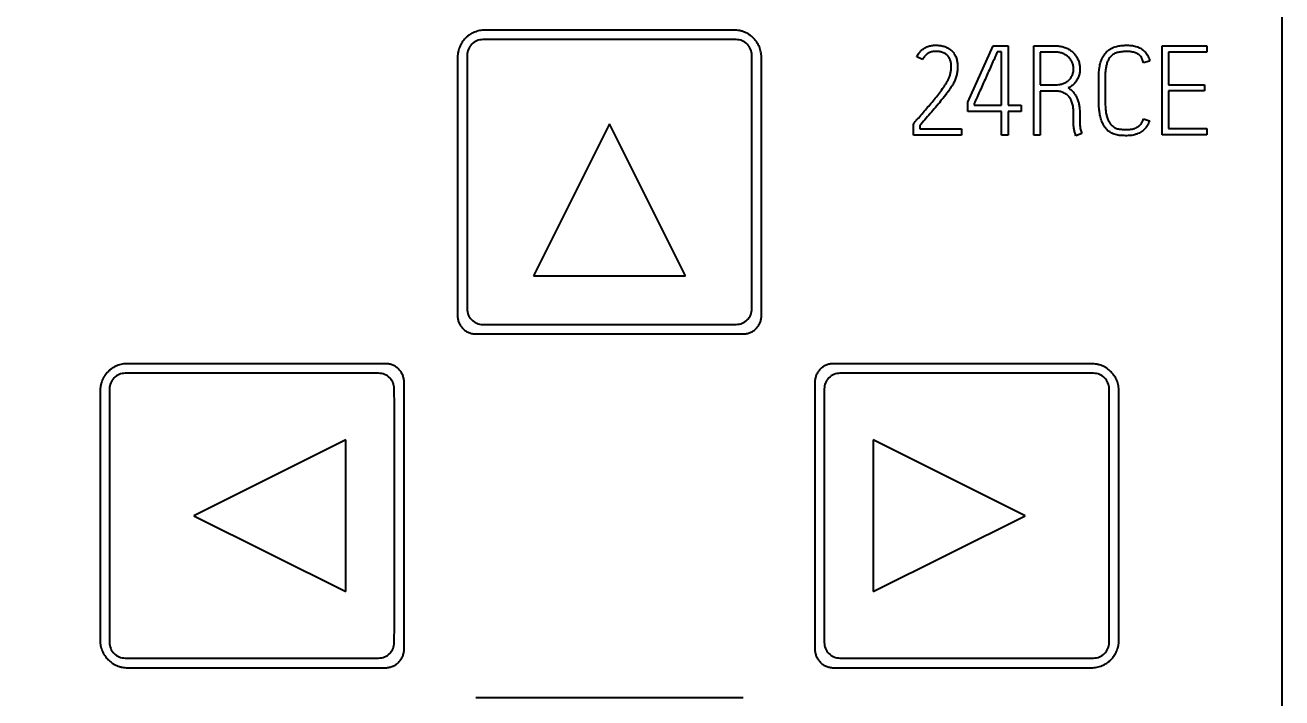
# Model space of a CAD drawing. Extents: x 0 to 420, y 0 to 297.
# Drawn here: x 135.98 to 164.11, y 186.57 to 201.63 of the extents above; entities that cross this region are included whole.
import ezdxf

# ---------------------------------------------------------------- set-up
doc = ezdxf.new("R2010")
doc.units = 0
doc.header["$LTSCALE"] = 23.1
for name, color, linetype in [('10000_FRONT', 7, 'CONTINUOUS'), ('10100_DIM_FRONT', 7, 'CONTINUOUS'), ('10500_FRONT_LABELING', 7, 'CONTINUOUS')]:
    doc.layers.add(name, color=color, linetype=linetype)
doc.styles.get("Standard").update_dxf_attribs({"font": 'txt', "width": 0.8})
doc.dimstyles.new('DIMSTYLE_1', dxfattribs={"dimtxt": 3.5, "dimasz": 3.5, "dimexe": 0.18, "dimexo": 0.0625, "dimgap": 0.09, "dimtad": 1, "dimtxsty": 'STANDARD', "dimcen": 0.09, "dimazin": 3, "dimtp": 0.05, "dimtm": 0.05, "dimtfac": 1, "dimtofl": 0, "dimtmove": 0, "dimatfit": 3, "dimtolj": 1})

# ---------------------------------------------------------------- blocks, each defined once
blk = doc.blocks.new('*D0')
at = {"layer": '10100_DIM_FRONT', "linetype": 'CONTINUOUS'}
for p, q in [((92.606992, 191.467691), (92.606992, 134.051649)), ((164.106992, 151.955098), (164.106992, 134.051649)), ((92.606992, 136.051649), (128.356992, 136.051649)), ((164.106992, 136.051649), (128.356992, 136.051649))]:
    blk.add_line(p, q, dxfattribs=at)
for points in [[(96.106992, 136.551649), (92.606992, 136.051649), (96.106992, 135.551649)], [(160.606992, 135.551649), (164.106992, 136.051649), (160.606992, 136.551649)]]:
    blk.add_solid(points, dxfattribs=at)
at = {"layer": '10100_DIM_FRONT', "linetype": 'CONTINUOUS', "width": 0.660714}
blk.add_text('71,5', height=3.5, dxfattribs=at).set_placement((124.913176, 136.926649))

msp = doc.modelspace()

# ---------------------------------------------------------------- linework, layer by layer
at = {"layer": '10000_FRONT', "color": 7, "linetype": 'CONTINUOUS'}
for p, q in [((164.107, 236.469), (164.107, 146.469)), ((151.847, 201.519), (146.267, 201.519)), ((151.893, 201.305), (146.221, 201.305)), ((149.057, 199.419), (147.357, 196.019)), ((150.757, 196.019), (149.057, 199.419)), ((147.357, 196.019), (150.757, 196.019)), ((146.067, 194.716), (152.047, 194.716)), ((146.218, 194.93), (146.607, 194.928)), ((146.607, 194.928), (151.507, 194.928)), ((151.507, 194.928), (151.896, 194.93)), ((143.89, 193.836), (138.215, 193.836)), ((144.047, 194.051), (138.267, 194.051)), ((159.847, 194.051), (154.067, 194.051)), ((159.89, 193.836), (154.215, 193.836)), ((144.242, 193.101), (144.24, 193.488)), ((160.242, 193.101), (160.24, 193.488)), ((143.152, 192.349), (139.752, 190.649)), ((143.152, 188.949), (143.152, 192.349)), ((154.962, 192.349), (154.962, 188.949)), ((158.362, 190.649), (154.962, 192.349)), ((139.752, 190.649), (143.152, 188.949)), ((154.962, 188.949), (158.362, 190.649)), ((144.24, 187.81), (144.242, 188.195)), ((160.24, 187.81), (160.242, 188.195)), ((138.215, 187.462), (143.89, 187.462)), ((154.215, 187.462), (159.89, 187.462)), ((138.267, 187.246), (144.047, 187.246)), ((154.067, 187.246), (159.847, 187.246)), ((152.047, 186.571), (146.067, 186.571))]:
    msp.add_line(p, q, dxfattribs=at)
for points, knots in [([(146.267, 201.519), (146.227, 201.519), (146.187, 201.515), (146.129, 201.503), (146.109, 201.499), (146.071, 201.487), (146.052, 201.48), (145.996, 201.457), (145.961, 201.438), (145.92, 201.411), (145.912, 201.405), (145.896, 201.393), (145.888, 201.387), (145.864, 201.368), (145.85, 201.354), (145.807, 201.312), (145.782, 201.281), (145.754, 201.24), (145.749, 201.231), (145.738, 201.214), (145.724, 201.188), (145.711, 201.161), (145.696, 201.124), (145.689, 201.106), (145.68, 201.077), (145.677, 201.067), (145.673, 201.048), (145.67, 201.038), (145.66, 200.989), (145.656, 200.949), (145.656, 200.909)], [0, 0, 0, 0, 0.125, 0.125, 0.1875, 0.1875, 0.25, 0.25, 0.375, 0.375, 0.40625, 0.40625, 0.4375, 0.4375, 0.5, 0.5, 0.625, 0.625, 0.65625, 0.65625, 0.6875, 0.75, 0.75, 0.8125, 0.8125, 0.84375, 0.84375, 0.875, 0.875, 1, 1, 1, 1]), ([(152.458, 200.909), (152.458, 200.949), (152.454, 200.989), (152.442, 201.047), (152.437, 201.066), (152.425, 201.105), (152.419, 201.124), (152.396, 201.179), (152.377, 201.214), (152.344, 201.264), (152.332, 201.28), (152.306, 201.311), (152.293, 201.326), (152.251, 201.368), (152.22, 201.393), (152.178, 201.421), (152.17, 201.427), (152.153, 201.437), (152.126, 201.452), (152.099, 201.465), (152.063, 201.48), (152.044, 201.487), (152.015, 201.495), (152.006, 201.498), (151.986, 201.503), (151.976, 201.505), (151.927, 201.515), (151.887, 201.519), (151.847, 201.519)], [0, 0, 0, 0, 0.125, 0.125, 0.1875, 0.1875, 0.25, 0.25, 0.375, 0.375, 0.4375, 0.4375, 0.5, 0.5, 0.625, 0.625, 0.65625, 0.65625, 0.6875, 0.75, 0.75, 0.8125, 0.8125, 0.84375, 0.84375, 0.875, 0.875, 1, 1, 1, 1]), ([(146.221, 201.305), (146.175, 201.305), (146.13, 201.296), (146.045, 201.261), (146.006, 201.235), (145.909, 201.138), (145.871, 201.047), (145.871, 200.955)], [0, 0, 0, 0, 0.25, 0.25, 0.5, 0.5, 1, 1, 1, 1]), ([(152.243, 200.955), (152.243, 201.001), (152.234, 201.046), (152.199, 201.131), (152.173, 201.17), (152.076, 201.267), (151.985, 201.305), (151.893, 201.305)], [0, 0, 0, 0, 0.249999, 0.249999, 0.499999, 0.499999, 1, 1, 1, 1]), ([(145.87, 195.28), (145.87, 195.234), (145.879, 195.189), (145.914, 195.105), (145.94, 195.066), (146.036, 194.969), (146.126, 194.931), (146.218, 194.93)], [0, 0, 0, 0, 0.25, 0.25, 0.5, 0.5, 1, 1, 1, 1]), ([(151.896, 194.93), (151.942, 194.931), (151.987, 194.94), (152.071, 194.975), (152.11, 195.001), (152.206, 195.098), (152.244, 195.188), (152.244, 195.28)], [0, 0, 0, 0, 0.25, 0.25, 0.5, 0.5, 1, 1, 1, 1]), ([(145.655, 195.129), (145.655, 195.101), (145.657, 195.075), (145.665, 195.035), (145.669, 195.022), (145.676, 194.996), (145.681, 194.983), (145.697, 194.946), (145.709, 194.922), (145.732, 194.889), (145.74, 194.878), (145.757, 194.857), (145.766, 194.847), (145.794, 194.818), (145.815, 194.801), (145.849, 194.778), (145.861, 194.771), (145.884, 194.759), (145.896, 194.753), (145.921, 194.743), (145.934, 194.738), (145.96, 194.73), (145.973, 194.727), (146.013, 194.719), (146.04, 194.716), (146.067, 194.716)], [0, 0, 0, 0, 0.125, 0.125, 0.1875, 0.1875, 0.25, 0.25, 0.375, 0.375, 0.4375, 0.4375, 0.5, 0.5, 0.625, 0.625, 0.6875, 0.6875, 0.75, 0.75, 0.8125, 0.8125, 0.875, 0.875, 1, 1, 1, 1]), ([(152.047, 194.716), (152.074, 194.716), (152.101, 194.719), (152.14, 194.727), (152.154, 194.73), (152.179, 194.738), (152.192, 194.743), (152.23, 194.758), (152.253, 194.771), (152.287, 194.793), (152.298, 194.801), (152.319, 194.818), (152.329, 194.827), (152.358, 194.856), (152.375, 194.877), (152.397, 194.911), (152.404, 194.922), (152.417, 194.946), (152.423, 194.958), (152.433, 194.983), (152.438, 194.996), (152.445, 195.021), (152.449, 195.035), (152.457, 195.075), (152.459, 195.101), (152.459, 195.129)], [0, 0, 0, 0, 0.125, 0.125, 0.1875, 0.1875, 0.25, 0.25, 0.375, 0.375, 0.4375, 0.4375, 0.5, 0.5, 0.625, 0.625, 0.6875, 0.6875, 0.75, 0.75, 0.8125, 0.8125, 0.875, 0.875, 1, 1, 1, 1]), ([(138.267, 194.051), (138.227, 194.051), (138.187, 194.047), (138.128, 194.036), (138.109, 194.031), (138.07, 194.019), (138.051, 194.012), (137.995, 193.989), (137.96, 193.97), (137.919, 193.943), (137.91, 193.937), (137.894, 193.925), (137.886, 193.919), (137.863, 193.9), (137.848, 193.886), (137.806, 193.844), (137.78, 193.813), (137.752, 193.771), (137.747, 193.763), (137.737, 193.745), (137.722, 193.719), (137.709, 193.692), (137.694, 193.655), (137.687, 193.636), (137.678, 193.608), (137.675, 193.598), (137.67, 193.578), (137.668, 193.569), (137.658, 193.519), (137.654, 193.479), (137.654, 193.439)], [0, 0, 0, 0, 0.125, 0.125, 0.1875, 0.1875, 0.25, 0.25, 0.375, 0.375, 0.40625, 0.40625, 0.4375, 0.4375, 0.5, 0.5, 0.625, 0.625, 0.65625, 0.65625, 0.6875, 0.75, 0.75, 0.8125, 0.8125, 0.84375, 0.84375, 0.875, 0.875, 1, 1, 1, 1]), ([(138.215, 193.836), (138.169, 193.836), (138.123, 193.827), (138.039, 193.792), (138, 193.766), (137.903, 193.669), (137.865, 193.578), (137.865, 193.486)], [0, 0, 0, 0, 0.25, 0.25, 0.5, 0.5, 1, 1, 1, 1]), ([(144.24, 193.488), (144.24, 193.534), (144.231, 193.579), (144.196, 193.663), (144.17, 193.702), (144.073, 193.798), (143.983, 193.836), (143.89, 193.836)], [0, 0, 0, 0, 0.25, 0.25, 0.5, 0.5, 1, 1, 1, 1]), ([(144.46, 193.639), (144.46, 193.666), (144.457, 193.693), (144.449, 193.732), (144.446, 193.745), (144.438, 193.771), (144.433, 193.784), (144.418, 193.821), (144.405, 193.845), (144.383, 193.879), (144.375, 193.89), (144.357, 193.911), (144.348, 193.921), (144.32, 193.949), (144.299, 193.966), (144.265, 193.989), (144.254, 193.996), (144.23, 194.009), (144.218, 194.015), (144.193, 194.025), (144.18, 194.029), (144.154, 194.037), (144.141, 194.041), (144.101, 194.049), (144.074, 194.051), (144.047, 194.051)], [0, 0, 0, 0, 0.125, 0.125, 0.1875, 0.1875, 0.25, 0.25, 0.375, 0.375, 0.4375, 0.4375, 0.5, 0.5, 0.625, 0.625, 0.6875, 0.6875, 0.75, 0.75, 0.8125, 0.8125, 0.875, 0.875, 1, 1, 1, 1]), ([(154.067, 194.051), (154.04, 194.051), (154.013, 194.049), (153.973, 194.041), (153.96, 194.037), (153.935, 194.029), (153.922, 194.025), (153.884, 194.009), (153.86, 193.997), (153.827, 193.974), (153.816, 193.966), (153.795, 193.949), (153.785, 193.94), (153.756, 193.911), (153.739, 193.891), (153.717, 193.857), (153.71, 193.845), (153.697, 193.821), (153.691, 193.809), (153.681, 193.784), (153.676, 193.772), (153.668, 193.746), (153.665, 193.733), (153.657, 193.693), (153.654, 193.666), (153.654, 193.639)], [0, 0, 0, 0, 0.125, 0.125, 0.1875, 0.1875, 0.25, 0.25, 0.375, 0.375, 0.4375, 0.4375, 0.5, 0.5, 0.625, 0.625, 0.6875, 0.6875, 0.75, 0.75, 0.8125, 0.8125, 0.875, 0.875, 1, 1, 1, 1]), ([(154.215, 193.836), (154.169, 193.836), (154.123, 193.827), (154.039, 193.792), (154, 193.766), (153.903, 193.669), (153.865, 193.578), (153.865, 193.486)], [0, 0, 0, 0, 0.25, 0.25, 0.5, 0.5, 1, 1, 1, 1]), ([(160.46, 193.439), (160.46, 193.479), (160.456, 193.519), (160.444, 193.578), (160.439, 193.597), (160.428, 193.635), (160.421, 193.655), (160.398, 193.71), (160.379, 193.745), (160.351, 193.787), (160.345, 193.795), (160.333, 193.811), (160.327, 193.819), (160.308, 193.843), (160.294, 193.858), (160.252, 193.9), (160.221, 193.925), (160.179, 193.953), (160.171, 193.959), (160.154, 193.969), (160.127, 193.984), (160.1, 193.997), (160.064, 194.012), (160.045, 194.019), (160.016, 194.028), (160.006, 194.03), (159.987, 194.035), (159.977, 194.037), (159.927, 194.047), (159.887, 194.051), (159.847, 194.051)], [0, 0, 0, 0, 0.125, 0.125, 0.1875, 0.1875, 0.25, 0.25, 0.375, 0.375, 0.40625, 0.40625, 0.4375, 0.4375, 0.5, 0.5, 0.625, 0.625, 0.65625, 0.65625, 0.6875, 0.75, 0.75, 0.8125, 0.8125, 0.84375, 0.84375, 0.875, 0.875, 1, 1, 1, 1]), ([(160.24, 193.488), (160.24, 193.534), (160.231, 193.579), (160.196, 193.663), (160.17, 193.702), (160.073, 193.798), (159.983, 193.836), (159.89, 193.836)], [0, 0, 0, 0, 0.25, 0.25, 0.5, 0.5, 1, 1, 1, 1]), ([(137.655, 187.859), (137.655, 187.818), (137.659, 187.779), (137.67, 187.72), (137.675, 187.7), (137.687, 187.662), (137.694, 187.643), (137.717, 187.587), (137.735, 187.552), (137.763, 187.511), (137.769, 187.502), (137.781, 187.486), (137.787, 187.478), (137.806, 187.455), (137.82, 187.44), (137.862, 187.398), (137.893, 187.372), (137.935, 187.344), (137.943, 187.339), (137.96, 187.328), (137.987, 187.314), (138.014, 187.301), (138.051, 187.286), (138.069, 187.279), (138.098, 187.27), (138.108, 187.267), (138.127, 187.262), (138.137, 187.26), (138.187, 187.25), (138.227, 187.246), (138.267, 187.246)], [0, 0, 0, 0, 0.125, 0.125, 0.1875, 0.1875, 0.25, 0.25, 0.375, 0.375, 0.40625, 0.40625, 0.4375, 0.4375, 0.5, 0.5, 0.625, 0.625, 0.65625, 0.65625, 0.6875, 0.75, 0.75, 0.8125, 0.8125, 0.84375, 0.84375, 0.875, 0.875, 1, 1, 1, 1]), ([(137.865, 187.812), (137.865, 187.766), (137.874, 187.72), (137.909, 187.635), (137.935, 187.597), (138.032, 187.5), (138.123, 187.462), (138.215, 187.462)], [0, 0, 0, 0, 0.25, 0.25, 0.5, 0.5, 1, 1, 1, 1]), ([(143.89, 187.462), (143.936, 187.462), (143.982, 187.471), (144.066, 187.506), (144.105, 187.531), (144.202, 187.628), (144.24, 187.718), (144.24, 187.81)], [0, 0, 0, 0, 0.25, 0.25, 0.5, 0.5, 1, 1, 1, 1]), ([(144.047, 187.246), (144.074, 187.246), (144.101, 187.249), (144.14, 187.257), (144.153, 187.26), (144.179, 187.268), (144.192, 187.273), (144.23, 187.288), (144.253, 187.301), (144.287, 187.323), (144.298, 187.331), (144.319, 187.349), (144.329, 187.358), (144.358, 187.386), (144.375, 187.407), (144.397, 187.441), (144.404, 187.452), (144.417, 187.476), (144.423, 187.488), (144.433, 187.513), (144.438, 187.526), (144.445, 187.551), (144.449, 187.565), (144.457, 187.605), (144.459, 187.631), (144.459, 187.659)], [0, 0, 0, 0, 0.125, 0.125, 0.1875, 0.1875, 0.25, 0.25, 0.375, 0.375, 0.4375, 0.4375, 0.5, 0.5, 0.625, 0.625, 0.6875, 0.6875, 0.75, 0.75, 0.8125, 0.8125, 0.875, 0.875, 1, 1, 1, 1]), ([(153.655, 187.659), (153.655, 187.631), (153.657, 187.605), (153.665, 187.565), (153.669, 187.552), (153.677, 187.526), (153.681, 187.513), (153.697, 187.476), (153.709, 187.452), (153.732, 187.419), (153.74, 187.408), (153.757, 187.387), (153.766, 187.377), (153.794, 187.348), (153.815, 187.331), (153.849, 187.309), (153.861, 187.302), (153.884, 187.289), (153.897, 187.283), (153.921, 187.273), (153.934, 187.268), (153.96, 187.26), (153.973, 187.257), (154.013, 187.249), (154.04, 187.246), (154.067, 187.246)], [0, 0, 0, 0, 0.125, 0.125, 0.1875, 0.1875, 0.25, 0.25, 0.375, 0.375, 0.4375, 0.4375, 0.5, 0.5, 0.625, 0.625, 0.6875, 0.6875, 0.75, 0.75, 0.8125, 0.8125, 0.875, 0.875, 1, 1, 1, 1]), ([(153.865, 187.812), (153.865, 187.766), (153.874, 187.72), (153.909, 187.635), (153.935, 187.597), (154.032, 187.5), (154.123, 187.462), (154.215, 187.462)], [0, 0, 0, 0, 0.25, 0.25, 0.5, 0.5, 1, 1, 1, 1]), ([(159.847, 187.246), (159.887, 187.246), (159.927, 187.25), (159.986, 187.262), (160.005, 187.267), (160.044, 187.278), (160.063, 187.285), (160.118, 187.308), (160.154, 187.327), (160.195, 187.355), (160.203, 187.361), (160.22, 187.373), (160.227, 187.379), (160.251, 187.398), (160.266, 187.411), (160.308, 187.454), (160.333, 187.485), (160.361, 187.526), (160.367, 187.535), (160.377, 187.552), (160.392, 187.578), (160.405, 187.605), (160.42, 187.642), (160.427, 187.661), (160.436, 187.69), (160.438, 187.699), (160.443, 187.719), (160.446, 187.729), (160.455, 187.778), (160.459, 187.818), (160.459, 187.859)], [0, 0, 0, 0, 0.125, 0.125, 0.1875, 0.1875, 0.25, 0.25, 0.375, 0.375, 0.40625, 0.40625, 0.4375, 0.4375, 0.5, 0.5, 0.625, 0.625, 0.65625, 0.65625, 0.6875, 0.75, 0.75, 0.8125, 0.8125, 0.84375, 0.84375, 0.875, 0.875, 1, 1, 1, 1]), ([(159.89, 187.462), (159.936, 187.462), (159.982, 187.471), (160.066, 187.506), (160.105, 187.531), (160.202, 187.628), (160.24, 187.718), (160.24, 187.81)], [0, 0, 0, 0, 0.25, 0.25, 0.5, 0.5, 1, 1, 1, 1])]:
    msp.add_open_spline(points, degree=3, knots=knots, dxfattribs=at)
for points in [[(145.656, 200.909), (145.656, 198.982), (145.655, 197.056), (145.655, 195.129)], [(145.871, 200.955), (145.871, 199.064), (145.87, 197.172), (145.87, 195.28)], [(152.244, 195.28), (152.244, 197.172), (152.243, 199.064), (152.243, 200.955)], [(152.459, 195.129), (152.459, 197.056), (152.458, 198.982), (152.458, 200.909)], [(144.459, 187.659), (144.46, 189.652), (144.46, 191.645), (144.46, 193.639)], [(153.654, 193.639), (153.654, 191.645), (153.654, 189.652), (153.655, 187.659)], [(137.654, 193.439), (137.654, 191.579), (137.654, 189.719), (137.655, 187.859)], [(137.865, 193.486), (137.865, 191.594), (137.865, 189.703), (137.865, 187.812)], [(153.865, 193.486), (153.865, 191.594), (153.865, 189.703), (153.865, 187.812)], [(160.459, 187.859), (160.46, 189.719), (160.46, 191.579), (160.46, 193.439)], [(144.242, 188.195), (144.242, 189.83), (144.243, 191.465), (144.242, 193.101)], [(160.242, 188.195), (160.242, 189.83), (160.243, 191.465), (160.242, 193.101)]]:
    msp.add_open_spline(points, degree=3, dxfattribs=at)
at = {"layer": '10500_FRONT_LABELING', "color": 7, "linetype": 'CONTINUOUS'}
for p, q in [((157.079, 199.904), (157.644, 201.169)), ((157.644, 201.169), (157.977, 201.169)), ((157.977, 201.169), (157.977, 199.837)), ((158.553, 199.169), (158.553, 201.169)), ((158.553, 201.169), (159.017, 201.169)), ((161.427, 199.174), (161.427, 201.169)), ((161.427, 201.169), (162.431, 201.169)), ((162.431, 201.169), (162.431, 201.027)), ((156.061, 200.858), (155.935, 200.922)), ((157.834, 201.03), (157.736, 201.03)), ((157.834, 199.837), (157.834, 201.03)), ((158.695, 201.027), (158.695, 200.295)), ((159.017, 201.027), (158.695, 201.027)), ((161.567, 201.027), (161.567, 200.295)), ((162.431, 201.027), (161.567, 201.027)), ((161.147, 200.822), (161.01, 200.789)), ((158.695, 200.295), (159.039, 200.295)), ((160.009, 199.934), (160.009, 200.461)), ((160.152, 200.461), (160.152, 199.934)), ((161.567, 200.295), (162.378, 200.295)), ((162.378, 200.295), (162.378, 200.156)), ((158.695, 200.153), (158.695, 199.169)), ((159.034, 200.153), (158.695, 200.153)), ((161.567, 200.156), (161.567, 199.313)), ((162.378, 200.156), (161.567, 200.156)), ((157.079, 199.699), (157.079, 199.904)), ((157.219, 199.873), (157.219, 199.837)), ((157.219, 199.837), (157.834, 199.837)), ((157.977, 199.837), (158.273, 199.837)), ((158.273, 199.837), (158.273, 199.699)), ((155.86, 199.424), (155.877, 199.443)), ((157.834, 199.699), (157.079, 199.699)), ((157.834, 199.169), (157.834, 199.699)), ((157.977, 199.699), (157.977, 199.169)), ((158.273, 199.699), (157.977, 199.699)), ((159.442, 199.454), (159.445, 199.479)), ((159.445, 199.479), (159.445, 199.654)), ((159.584, 199.626), (159.584, 199.571)), ((161.013, 199.532), (161.145, 199.485)), ((155.86, 199.169), (155.86, 199.424)), ((156.934, 199.169), (155.86, 199.169)), ((156, 199.374), (156, 199.307)), ((156, 199.307), (156.934, 199.307)), ((156.934, 199.307), (156.934, 199.169)), ((157.977, 199.169), (157.834, 199.169)), ((158.695, 199.169), (158.553, 199.169)), ((159.629, 199.205), (159.498, 199.155)), ((162.431, 199.174), (161.427, 199.174)), ((161.567, 199.313), (162.431, 199.313)), ((162.431, 199.313), (162.431, 199.174))]:
    msp.add_line(p, q, dxfattribs=at)
for points, knots in [([(155.935, 200.922), (155.948, 200.95), (155.964, 200.976), (155.991, 201.012), (156, 201.024), (156.016, 201.04), (156.021, 201.046), (156.032, 201.057), (156.038, 201.062), (156.066, 201.087), (156.091, 201.105), (156.13, 201.128), (156.144, 201.135), (156.172, 201.147), (156.187, 201.152), (156.23, 201.166), (156.26, 201.172), (156.305, 201.177), (156.321, 201.179), (156.351, 201.18), (156.366, 201.18), (156.396, 201.179), (156.411, 201.178), (156.442, 201.176), (156.457, 201.174), (156.486, 201.169), (156.501, 201.166), (156.531, 201.158), (156.546, 201.154), (156.589, 201.139), (156.617, 201.127), (156.65, 201.107), (156.657, 201.103), (156.67, 201.095), (156.676, 201.09), (156.694, 201.077), (156.706, 201.067), (156.722, 201.051), (156.727, 201.045), (156.737, 201.034), (156.747, 201.023), (156.757, 201.011), (156.766, 200.998), (156.77, 200.992), (156.783, 200.973), (156.79, 200.96), (156.804, 200.933), (156.81, 200.919), (156.821, 200.89), (156.825, 200.875), (156.833, 200.846), (156.836, 200.831), (156.844, 200.786), (156.848, 200.756), (156.85, 200.711), (156.85, 200.695), (156.849, 200.665), (156.849, 200.65), (156.845, 200.604), (156.841, 200.574), (156.829, 200.515), (156.822, 200.486), (156.808, 200.442), (156.802, 200.428), (156.791, 200.4), (156.785, 200.386), (156.766, 200.345), (156.751, 200.318), (156.721, 200.266), (156.705, 200.241), (156.671, 200.191), (156.654, 200.166), (156.619, 200.117), (156.601, 200.093), (156.546, 200.021), (156.508, 199.974), (156.431, 199.88), (156.392, 199.834), (156.314, 199.741), (156.275, 199.695), (156.196, 199.604), (156.157, 199.558), (156.078, 199.466), (156.039, 199.42), (156, 199.374)], [0, 0, 0, 0, 0.03125, 0.03125, 0.046875, 0.046875, 0.054688, 0.054688, 0.0625, 0.0625, 0.09375, 0.09375, 0.109375, 0.109375, 0.125, 0.125, 0.15625, 0.15625, 0.171875, 0.171875, 0.1875, 0.1875, 0.203125, 0.203125, 0.21875, 0.21875, 0.234375, 0.234375, 0.25, 0.25, 0.28125, 0.28125, 0.289062, 0.289062, 0.296875, 0.296875, 0.3125, 0.3125, 0.320312, 0.320312, 0.328125, 0.335938, 0.335938, 0.34375, 0.34375, 0.359375, 0.359375, 0.375, 0.375, 0.390625, 0.390625, 0.40625, 0.40625, 0.4375, 0.4375, 0.453125, 0.453125, 0.46875, 0.46875, 0.5, 0.5, 0.53125, 0.53125, 0.546875, 0.546875, 0.5625, 0.5625, 0.59375, 0.59375, 0.625, 0.625, 0.65625, 0.65625, 0.6875, 0.6875, 0.75, 0.75, 0.8125, 0.8125, 0.875, 0.875, 0.9375, 0.9375, 1, 1, 1, 1]), ([(159.017, 201.169), (159.046, 201.169), (159.075, 201.167), (159.132, 201.161), (159.16, 201.156), (159.203, 201.146), (159.216, 201.141), (159.244, 201.132), (159.258, 201.127), (159.298, 201.11), (159.324, 201.097), (159.361, 201.074), (159.373, 201.066), (159.396, 201.049), (159.408, 201.04), (159.44, 201.011), (159.46, 200.99), (159.487, 200.956), (159.495, 200.944), (159.511, 200.92), (159.519, 200.907), (159.539, 200.869), (159.551, 200.842), (159.565, 200.801), (159.569, 200.787), (159.576, 200.759), (159.579, 200.745), (159.585, 200.702), (159.587, 200.673), (159.587, 200.63), (159.586, 200.615), (159.583, 200.586), (159.581, 200.572), (159.573, 200.529), (159.565, 200.502), (159.55, 200.461), (159.544, 200.448), (159.531, 200.421), (159.525, 200.409), (159.502, 200.371), (159.486, 200.348), (159.456, 200.316), (159.446, 200.306), (159.424, 200.287), (159.413, 200.277), (159.378, 200.251), (159.353, 200.236), (159.327, 200.223)], [0, 0, 0, 0, 0.0625, 0.0625, 0.125, 0.125, 0.15625, 0.15625, 0.1875, 0.1875, 0.25, 0.25, 0.28125, 0.28125, 0.3125, 0.3125, 0.375, 0.375, 0.40625, 0.40625, 0.4375, 0.4375, 0.5, 0.5, 0.53125, 0.53125, 0.5625, 0.5625, 0.625, 0.625, 0.65625, 0.65625, 0.6875, 0.6875, 0.75, 0.75, 0.78125, 0.78125, 0.8125, 0.8125, 0.875, 0.875, 0.90625, 0.90625, 0.9375, 0.9375, 1, 1, 1, 1]), ([(160.009, 200.461), (160.009, 200.536), (160.014, 200.61), (160.028, 200.701), (160.031, 200.719), (160.039, 200.756), (160.043, 200.774), (160.059, 200.828), (160.072, 200.863), (160.096, 200.913), (160.105, 200.929), (160.124, 200.961), (160.135, 200.976), (160.169, 201.02), (160.196, 201.045), (160.234, 201.073), (160.241, 201.078), (160.257, 201.089), (160.265, 201.094), (160.289, 201.107), (160.306, 201.116), (160.34, 201.131), (160.357, 201.137), (160.393, 201.149), (160.411, 201.154), (160.465, 201.166), (160.502, 201.172), (160.557, 201.177), (160.575, 201.178), (160.613, 201.18), (160.631, 201.18), (160.687, 201.179), (160.724, 201.177), (160.797, 201.167), (160.833, 201.159), (160.877, 201.143), (160.886, 201.14), (160.903, 201.132), (160.912, 201.128), (160.937, 201.116), (160.953, 201.106), (160.976, 201.091), (160.984, 201.085), (160.999, 201.074), (161.006, 201.068), (161.028, 201.049), (161.054, 201.023), (161.077, 200.994), (161.098, 200.963), (161.108, 200.946), (161.132, 200.895), (161.143, 200.86), (161.147, 200.822)], [0, 0, 0, 0, 0.125, 0.125, 0.15625, 0.15625, 0.1875, 0.1875, 0.25, 0.25, 0.28125, 0.28125, 0.3125, 0.3125, 0.375, 0.375, 0.390625, 0.390625, 0.40625, 0.40625, 0.4375, 0.4375, 0.46875, 0.46875, 0.5, 0.5, 0.5625, 0.5625, 0.59375, 0.59375, 0.625, 0.625, 0.6875, 0.6875, 0.75, 0.75, 0.765625, 0.765625, 0.78125, 0.78125, 0.8125, 0.8125, 0.828125, 0.828125, 0.84375, 0.84375, 0.875, 0.90625, 0.90625, 0.9375, 0.9375, 1, 1, 1, 1]), ([(155.877, 199.443), (155.893, 199.463), (155.91, 199.482), (155.944, 199.52), (155.961, 199.539), (156.011, 199.597), (156.044, 199.636), (156.111, 199.713), (156.145, 199.751), (156.211, 199.829), (156.244, 199.868), (156.31, 199.946), (156.342, 199.985), (156.406, 200.064), (156.437, 200.105), (156.498, 200.187), (156.528, 200.228), (156.57, 200.292), (156.584, 200.314), (156.605, 200.346), (156.611, 200.357), (156.624, 200.38), (156.63, 200.391), (156.648, 200.425), (156.658, 200.449), (156.676, 200.496), (156.683, 200.521), (156.695, 200.571), (156.699, 200.596), (156.706, 200.647), (156.707, 200.673), (156.707, 200.711), (156.707, 200.724), (156.705, 200.749), (156.704, 200.762), (156.698, 200.801), (156.692, 200.826), (156.681, 200.856), (156.679, 200.862), (156.674, 200.874), (156.671, 200.88), (156.662, 200.897), (156.655, 200.908), (156.641, 200.929), (156.633, 200.939), (156.615, 200.957), (156.605, 200.966), (156.585, 200.982), (156.574, 200.989), (156.552, 201.002), (156.54, 201.008), (156.504, 201.022), (156.479, 201.029), (156.441, 201.036), (156.429, 201.038), (156.403, 201.04), (156.39, 201.041), (156.351, 201.041), (156.325, 201.04), (156.287, 201.034), (156.274, 201.032), (156.249, 201.025), (156.237, 201.021), (156.213, 201.011), (156.202, 201.005), (156.179, 200.992), (156.169, 200.985), (156.138, 200.962), (156.119, 200.944), (156.086, 200.903), (156.072, 200.882), (156.061, 200.858)], [0, 0, 0, 0, 0.03125, 0.03125, 0.0625, 0.0625, 0.125, 0.125, 0.1875, 0.1875, 0.25, 0.25, 0.3125, 0.3125, 0.375, 0.375, 0.4375, 0.4375, 0.46875, 0.46875, 0.484375, 0.484375, 0.5, 0.5, 0.53125, 0.53125, 0.5625, 0.5625, 0.59375, 0.59375, 0.625, 0.625, 0.640625, 0.640625, 0.65625, 0.65625, 0.6875, 0.6875, 0.695312, 0.695312, 0.703125, 0.703125, 0.71875, 0.71875, 0.734375, 0.734375, 0.75, 0.75, 0.765625, 0.765625, 0.78125, 0.78125, 0.8125, 0.8125, 0.828125, 0.828125, 0.84375, 0.84375, 0.875, 0.875, 0.890625, 0.890625, 0.90625, 0.90625, 0.921875, 0.921875, 0.9375, 0.9375, 0.96875, 0.96875, 1, 1, 1, 1]), ([(157.736, 201.03), (157.726, 201.006), (157.715, 200.982), (157.694, 200.933), (157.683, 200.909), (157.651, 200.837), (157.629, 200.789), (157.587, 200.692), (157.565, 200.644), (157.522, 200.547), (157.501, 200.499), (157.457, 200.403), (157.436, 200.355), (157.392, 200.258), (157.371, 200.21), (157.328, 200.114), (157.306, 200.066), (157.274, 199.993), (157.263, 199.969), (157.246, 199.933), (157.241, 199.921), (157.23, 199.897), (157.224, 199.885), (157.219, 199.873)], [0, 0, 0, 0, 0.0625, 0.0625, 0.125, 0.125, 0.25, 0.25, 0.375, 0.375, 0.5, 0.5, 0.625, 0.625, 0.75, 0.75, 0.875, 0.875, 0.9375, 0.9375, 0.96875, 0.96875, 1, 1, 1, 1]), ([(159.039, 200.295), (159.065, 200.295), (159.091, 200.296), (159.142, 200.303), (159.168, 200.308), (159.217, 200.324), (159.241, 200.334), (159.276, 200.352), (159.287, 200.359), (159.308, 200.373), (159.319, 200.381), (159.348, 200.406), (159.366, 200.425), (159.389, 200.456), (159.396, 200.467), (159.408, 200.49), (159.414, 200.502), (159.423, 200.526), (159.427, 200.538), (159.434, 200.563), (159.437, 200.576), (159.444, 200.614), (159.445, 200.64), (159.444, 200.679), (159.442, 200.692), (159.438, 200.718), (159.436, 200.73), (159.429, 200.755), (159.425, 200.768), (159.416, 200.792), (159.411, 200.804), (159.394, 200.839), (159.38, 200.86), (159.355, 200.89), (159.346, 200.899), (159.327, 200.917), (159.317, 200.926), (159.297, 200.942), (159.286, 200.949), (159.265, 200.963), (159.253, 200.97), (159.219, 200.988), (159.195, 200.998), (159.158, 201.01), (159.146, 201.013), (159.12, 201.018), (159.107, 201.021), (159.069, 201.026), (159.043, 201.027), (159.017, 201.027)], [0, 0, 0, 0, 0.0625, 0.0625, 0.125, 0.125, 0.1875, 0.1875, 0.21875, 0.21875, 0.25, 0.25, 0.3125, 0.3125, 0.34375, 0.34375, 0.375, 0.375, 0.40625, 0.40625, 0.4375, 0.4375, 0.5, 0.5, 0.53125, 0.53125, 0.5625, 0.5625, 0.59375, 0.59375, 0.625, 0.625, 0.6875, 0.6875, 0.71875, 0.71875, 0.75, 0.75, 0.78125, 0.78125, 0.8125, 0.8125, 0.875, 0.875, 0.90625, 0.90625, 0.9375, 0.9375, 1, 1, 1, 1]), ([(161.01, 200.789), (161.004, 200.817), (160.995, 200.844), (160.976, 200.883), (160.97, 200.895), (160.954, 200.919), (160.945, 200.931), (160.925, 200.952), (160.915, 200.961), (160.892, 200.979), (160.879, 200.987), (160.854, 201), (160.841, 201.006), (160.814, 201.016), (160.8, 201.02), (160.758, 201.03), (160.73, 201.034), (160.687, 201.037), (160.672, 201.038), (160.644, 201.038), (160.629, 201.038), (160.586, 201.038), (160.558, 201.036), (160.515, 201.031), (160.501, 201.03), (160.472, 201.025), (160.458, 201.023), (160.43, 201.017), (160.416, 201.013), (160.389, 201.004), (160.376, 200.999), (160.35, 200.986), (160.337, 200.978), (160.314, 200.962), (160.303, 200.953), (160.287, 200.939), (160.282, 200.934), (160.272, 200.924), (160.267, 200.918), (160.253, 200.901), (160.245, 200.89), (160.23, 200.865), (160.223, 200.853), (160.21, 200.827), (160.204, 200.814), (160.189, 200.773), (160.181, 200.746), (160.169, 200.69), (160.164, 200.662), (160.158, 200.605), (160.155, 200.576), (160.153, 200.519), (160.152, 200.49), (160.152, 200.461)], [0, 0, 0, 0, 0.0625, 0.0625, 0.09375, 0.09375, 0.125, 0.125, 0.15625, 0.15625, 0.1875, 0.1875, 0.21875, 0.21875, 0.25, 0.25, 0.3125, 0.3125, 0.34375, 0.34375, 0.375, 0.375, 0.4375, 0.4375, 0.46875, 0.46875, 0.5, 0.5, 0.53125, 0.53125, 0.5625, 0.5625, 0.59375, 0.59375, 0.625, 0.625, 0.640625, 0.640625, 0.65625, 0.65625, 0.6875, 0.6875, 0.71875, 0.71875, 0.75, 0.75, 0.8125, 0.8125, 0.875, 0.875, 0.9375, 0.9375, 1, 1, 1, 1]), ([(159.445, 199.654), (159.445, 199.685), (159.443, 199.716), (159.438, 199.777), (159.434, 199.807), (159.425, 199.852), (159.421, 199.867), (159.412, 199.897), (159.407, 199.912), (159.396, 199.94), (159.389, 199.954), (159.374, 199.981), (159.366, 199.995), (159.339, 200.032), (159.318, 200.054), (159.282, 200.083), (159.269, 200.092), (159.242, 200.107), (159.229, 200.114), (159.2, 200.126), (159.185, 200.131), (159.156, 200.14), (159.141, 200.143), (159.095, 200.151), (159.065, 200.153), (159.034, 200.153)], [0, 0, 0, 0, 0.125, 0.125, 0.25, 0.25, 0.3125, 0.3125, 0.375, 0.375, 0.4375, 0.4375, 0.5, 0.5, 0.625, 0.625, 0.6875, 0.6875, 0.75, 0.75, 0.8125, 0.8125, 0.875, 0.875, 1, 1, 1, 1]), ([(159.327, 200.223), (159.352, 200.208), (159.375, 200.191), (159.406, 200.163), (159.416, 200.153), (159.435, 200.132), (159.444, 200.121), (159.471, 200.087), (159.486, 200.063), (159.514, 200.014), (159.526, 199.988), (159.546, 199.935), (159.554, 199.907), (159.567, 199.852), (159.571, 199.824), (159.582, 199.74), (159.584, 199.683), (159.584, 199.626)], [0, 0, 0, 0, 0.125, 0.125, 0.1875, 0.1875, 0.25, 0.25, 0.375, 0.375, 0.5, 0.5, 0.625, 0.625, 0.75, 0.75, 1, 1, 1, 1]), ([(161.145, 199.485), (161.134, 199.448), (161.119, 199.414), (161.089, 199.365), (161.078, 199.35), (161.054, 199.32), (161.041, 199.307), (161.013, 199.281), (160.999, 199.268), (160.968, 199.245), (160.937, 199.225), (160.903, 199.208), (160.877, 199.197), (160.868, 199.193), (160.85, 199.187), (160.841, 199.184), (160.796, 199.17), (160.759, 199.163), (160.702, 199.158), (160.683, 199.156), (160.646, 199.155), (160.627, 199.155), (160.589, 199.155), (160.57, 199.156), (160.532, 199.157), (160.513, 199.158), (160.476, 199.161), (160.457, 199.163), (160.419, 199.17), (160.401, 199.175), (160.364, 199.186), (160.346, 199.192), (160.311, 199.207), (160.294, 199.215), (160.261, 199.234), (160.245, 199.245), (160.214, 199.267), (160.2, 199.28), (160.174, 199.307), (160.162, 199.321), (160.145, 199.344), (160.14, 199.352), (160.129, 199.368), (160.124, 199.376), (160.101, 199.417), (160.085, 199.452), (160.066, 199.505), (160.06, 199.524), (160.05, 199.56), (160.045, 199.578), (160.033, 199.634), (160.026, 199.671), (160.017, 199.745), (160.014, 199.783), (160.01, 199.858), (160.009, 199.896), (160.009, 199.934)], [0, 0, 0, 0, 0.0625, 0.0625, 0.09375, 0.09375, 0.125, 0.125, 0.15625, 0.15625, 0.1875, 0.21875, 0.21875, 0.234375, 0.234375, 0.25, 0.25, 0.3125, 0.3125, 0.34375, 0.34375, 0.375, 0.375, 0.40625, 0.40625, 0.4375, 0.4375, 0.46875, 0.46875, 0.5, 0.5, 0.53125, 0.53125, 0.5625, 0.5625, 0.59375, 0.59375, 0.625, 0.625, 0.65625, 0.65625, 0.671875, 0.671875, 0.6875, 0.6875, 0.75, 0.75, 0.78125, 0.78125, 0.8125, 0.8125, 0.875, 0.875, 0.9375, 0.9375, 1, 1, 1, 1]), ([(160.152, 199.934), (160.152, 199.875), (160.154, 199.816), (160.162, 199.727), (160.165, 199.698), (160.176, 199.639), (160.182, 199.61), (160.198, 199.554), (160.209, 199.526), (160.227, 199.485), (160.234, 199.472), (160.249, 199.446), (160.256, 199.434), (160.27, 199.416), (160.274, 199.41), (160.284, 199.399), (160.289, 199.393), (160.304, 199.377), (160.316, 199.367), (160.339, 199.35), (160.352, 199.342), (160.378, 199.327), (160.392, 199.321), (160.42, 199.312), (160.434, 199.308), (160.463, 199.303), (160.478, 199.301), (160.508, 199.299), (160.522, 199.298), (160.552, 199.296), (160.567, 199.295), (160.597, 199.294), (160.611, 199.294), (160.641, 199.294), (160.656, 199.294), (160.686, 199.295), (160.701, 199.297), (160.73, 199.3), (160.745, 199.301), (160.774, 199.307), (160.789, 199.311), (160.81, 199.318), (160.817, 199.321), (160.831, 199.326), (160.851, 199.335), (160.87, 199.346), (160.889, 199.359), (160.895, 199.363), (160.907, 199.373), (160.912, 199.378), (160.929, 199.392), (160.94, 199.403), (160.959, 199.426), (160.968, 199.438), (160.979, 199.457), (160.983, 199.463), (160.99, 199.477), (161, 199.497), (161.008, 199.518), (161.013, 199.532)], [0, 0, 0, 0, 0.125, 0.125, 0.1875, 0.1875, 0.25, 0.25, 0.3125, 0.3125, 0.34375, 0.34375, 0.375, 0.375, 0.390625, 0.390625, 0.40625, 0.40625, 0.4375, 0.4375, 0.46875, 0.46875, 0.5, 0.5, 0.53125, 0.53125, 0.5625, 0.5625, 0.59375, 0.59375, 0.625, 0.625, 0.65625, 0.65625, 0.6875, 0.6875, 0.71875, 0.71875, 0.75, 0.75, 0.78125, 0.78125, 0.796875, 0.796875, 0.8125, 0.84375, 0.84375, 0.859375, 0.859375, 0.875, 0.875, 0.90625, 0.90625, 0.9375, 0.9375, 0.953125, 0.953125, 0.96875, 1, 1, 1, 1]), ([(159.498, 199.155), (159.489, 199.179), (159.481, 199.203), (159.467, 199.252), (159.461, 199.277), (159.452, 199.327), (159.448, 199.353), (159.443, 199.403), (159.442, 199.429), (159.442, 199.454)], [0, 0, 0, 0, 0.25, 0.25, 0.5, 0.5, 0.75, 0.75, 1, 1, 1, 1]), ([(159.584, 199.571), (159.583, 199.563), (159.583, 199.555), (159.582, 199.54), (159.582, 199.532), (159.582, 199.517), (159.582, 199.509), (159.582, 199.493), (159.582, 199.486), (159.582, 199.462), (159.582, 199.447), (159.584, 199.416), (159.585, 199.4), (159.588, 199.37), (159.589, 199.354), (159.594, 199.323), (159.597, 199.308), (159.608, 199.263), (159.618, 199.234), (159.629, 199.205)], [0, 0, 0, 0, 0.0625, 0.0625, 0.125, 0.125, 0.1875, 0.1875, 0.25, 0.25, 0.375, 0.375, 0.5, 0.5, 0.625, 0.625, 0.75, 0.75, 1, 1, 1, 1])]:
    msp.add_open_spline(points, degree=3, knots=knots, dxfattribs=at)

# ---------------------------------------------------------------- dimensions: what is measured, and where the dimension line sits
at = {"layer": '10100_DIM_FRONT', "linetype": 'CONTINUOUS'}
dim = msp.add_linear_dim(base=(164.107, 136.052), p1=(92.607, 191.468), p2=(164.107, 151.955), text='71,5', dimstyle='DIMSTYLE_1', dxfattribs=at)
dim.commit()
dim.dimension.update_dxf_attribs({"geometry": '*D0', "text_midpoint": (129.538, 138.677), "dimtype": 160})

doc.saveas('drawing.dxf')
